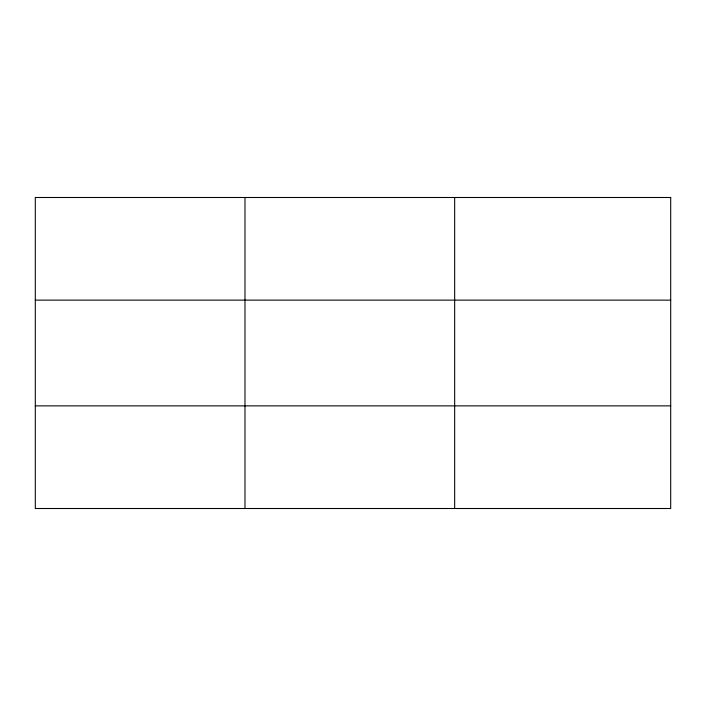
<?xml version="1.0" encoding="UTF-8"?>
<svg xmlns="http://www.w3.org/2000/svg" width="706" height="706" viewBox="0 0 706 706"><rect width="100%" height="100%" fill="white"/><g stroke="black" fill="none" stroke-linecap="round" stroke-linejoin="round"><path stroke-width="1.06" d="M244.982 508.505L244.982 197.495M454.664 508.505L454.664 197.495M35.3 300.129L670.7 300.129M35.3 405.871L670.7 405.871M670.7 197.495L670.7 508.505L35.3 508.505L35.3 197.495L670.7 197.495"/></g></svg>
